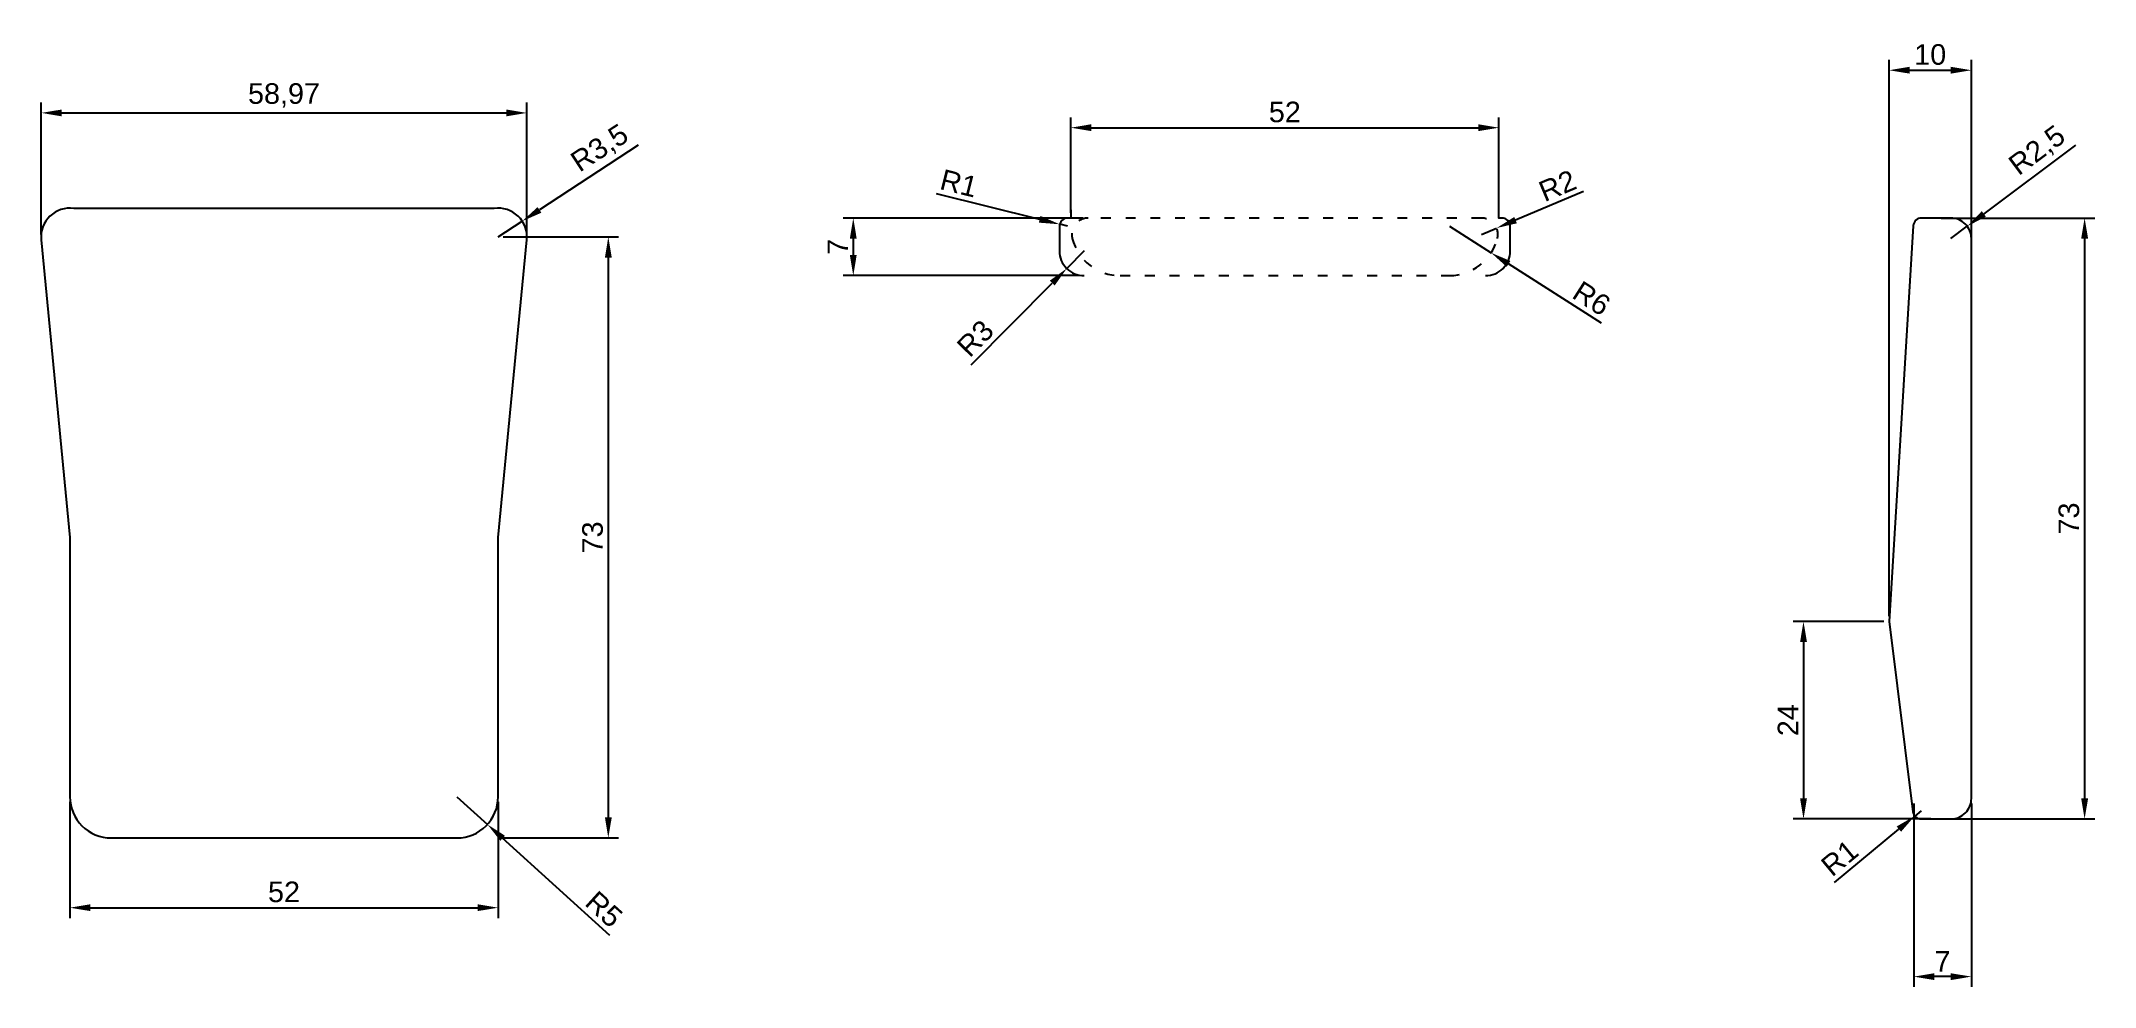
# Model space of a CAD drawing. Header units: millimetres. Extents: x 273 to 522, y 251 to 366.
import ezdxf

# ---------------------------------------------------------------- set-up
doc = ezdxf.new("R2010")
doc.units = ezdxf.units.MM
doc.linetypes.add('ACAD_ISO03W100', pattern=[30, 12, -18])
for name, color, linetype in [('cotări', 5, 'Continuous'), ('spătar față', 1, 'Continuous'), ('spătar lateral', 6, 'Continuous'), ('spătar sus', 4, 'ACAD_ISO03W100'), ('spătar sus2', 4, 'Continuous')]:
    doc.layers.add(name, color=color, linetype=linetype)
doc.styles.get("Standard").update_dxf_attribs({"font": 'arial.ttf'})
doc.dimstyles.new('ISO-25', dxfattribs={"dimtxt": 2.5, "dimasz": 2.5, "dimexe": 1.25, "dimexo": 0.625, "dimtad": 1, "dimtxsty": 'Standard', "dimcen": 2.5, "dimadec": 0, "dimazin": 0, "dimtfac": 1, "dimtmove": 0, "dimatfit": 3, "dimfxl": 1, "dimarcsym": 0})

# ---------------------------------------------------------------- blocks, each defined once
blk = doc.blocks.new('*D19')
at = {"layer": 'cotări', "color": 0, "lineweight": -2, "transparency": 16777216}
for p, q in [((276.4, 273.68), (276.4, 259.57)), ((328.4, 273.68), (328.4, 259.57)), ((278.9, 260.82), (325.9, 260.82))]:
    blk.add_line(p, q, dxfattribs=at)
at = {"layer": 'cotări', "color": 0, "transparency": 16777216}
for points in [[(278.9, 261.24), (278.9, 260.41), (276.4, 260.82)], [(325.9, 261.24), (325.9, 260.41), (328.4, 260.82)]]:
    blk.add_solid(points, dxfattribs=at)
at = {"layer": 'Defpoints', "color": 0, "transparency": 16777216}
for p in [(276.4, 274.3), (328.4, 274.3), (328.4, 260.82)]:
    blk.add_point(p, dxfattribs=at)
at = {"layer": 'cotări', "color": 0, "transparency": 16777216, "insert": (302.4, 262.73), "char_height": 2.5, "attachment_point": 5}
blk.add_mtext('52', dxfattribs=at)
blk = doc.blocks.new('*D20')
at = {"layer": 'cotări', "color": 0, "lineweight": -2, "transparency": 16777216}
for p, q in [((329.03, 342.3), (343.03, 342.3)), ((341.78, 339.8), (341.78, 271.8)), ((329.03, 269.3), (343.03, 269.3))]:
    blk.add_line(p, q, dxfattribs=at)
at = {"layer": 'cotări', "color": 0, "transparency": 16777216}
for points in [[(341.37, 339.8), (342.2, 339.8), (341.78, 342.3)], [(341.37, 271.8), (342.2, 271.8), (341.78, 269.3)]]:
    blk.add_solid(points, dxfattribs=at)
at = {"layer": 'Defpoints', "color": 0, "transparency": 16777216}
for p in [(328.4, 342.3), (328.4, 269.3), (341.78, 269.3)]:
    blk.add_point(p, dxfattribs=at)
at = {"layer": 'cotări', "color": 0, "transparency": 16777216, "insert": (339.88, 305.8), "char_height": 2.5, "attachment_point": 5, "rotation": 90}
blk.add_mtext('73', dxfattribs=at)
blk = doc.blocks.new('*D21')
at = {"layer": 'cotări', "color": 0, "lineweight": -2, "transparency": 16777216}
for p, q in [((345.42, 353.43), (333.42, 345.59)), ((328.4, 342.3), (331.33, 344.22))]:
    blk.add_line(p, q, dxfattribs=at)
at = {"layer": 'cotări', "color": 0, "transparency": 16777216}
blk.add_solid([(333.2, 345.93), (333.65, 345.24), (331.33, 344.22)], dxfattribs=at)
at = {"layer": 'Defpoints', "color": 0, "transparency": 16777216}
for p in [(331.33, 344.22), (328.4, 342.3)]:
    blk.add_point(p, dxfattribs=at)
at = {"layer": 'cotări', "color": 0, "transparency": 16777216, "insert": (340.82, 352.96), "char_height": 2.5, "attachment_point": 5, "rotation": 33.1876}
blk.add_mtext('R3,5', dxfattribs=at)
blk = doc.blocks.new('*D22')
at = {"layer": 'cotări', "color": 0, "lineweight": -2, "transparency": 16777216}
for p, q in [((323.4, 274.3), (327.1, 270.94)), ((341.95, 257.45), (328.95, 269.26))]:
    blk.add_line(p, q, dxfattribs=at)
at = {"layer": 'cotări', "color": 0, "transparency": 16777216}
blk.add_solid([(329.23, 269.57), (328.67, 268.95), (327.1, 270.94)], dxfattribs=at)
at = {"layer": 'Defpoints', "color": 0, "transparency": 16777216}
for p in [(323.4, 274.3), (327.1, 270.94)]:
    blk.add_point(p, dxfattribs=at)
at = {"layer": 'cotări', "color": 0, "transparency": 16777216, "insert": (341.26, 260.63), "char_height": 2.5, "attachment_point": 5, "rotation": 317.7338}
blk.add_mtext('R5', dxfattribs=at)
blk = doc.blocks.new('*D23')
at = {"layer": 'cotări', "color": 0, "lineweight": -2, "transparency": 16777216}
for p, q in [((397.93, 345.23), (397.93, 356.82)), ((449.93, 345.23), (449.93, 356.82)), ((400.43, 355.57), (447.43, 355.57))]:
    blk.add_line(p, q, dxfattribs=at)
at = {"layer": 'cotări', "color": 0, "transparency": 16777216}
for points in [[(400.43, 355.99), (400.43, 355.16), (397.93, 355.57)], [(447.43, 355.99), (447.43, 355.16), (449.93, 355.57)]]:
    blk.add_solid(points, dxfattribs=at)
at = {"layer": 'Defpoints', "color": 0, "transparency": 16777216}
for p in [(449.93, 355.57), (397.93, 344.6), (449.93, 344.6)]:
    blk.add_point(p, dxfattribs=at)
at = {"layer": 'cotări', "color": 0, "transparency": 16777216, "insert": (423.93, 357.47), "char_height": 2.5, "attachment_point": 5}
blk.add_mtext('52', dxfattribs=at)
blk = doc.blocks.new('*D24')
at = {"layer": 'cotări', "color": 0, "lineweight": -2, "transparency": 16777216}
for p, q in [((443.93, 343.6), (448.99, 340.37)), ((462.39, 331.81), (451.09, 339.03))]:
    blk.add_line(p, q, dxfattribs=at)
at = {"layer": 'cotări', "color": 0, "transparency": 16777216}
blk.add_solid([(451.32, 339.38), (450.87, 338.67), (448.99, 340.37)], dxfattribs=at)
at = {"layer": 'Defpoints', "color": 0, "transparency": 16777216}
for p in [(443.93, 343.6), (448.99, 340.37)]:
    blk.add_point(p, dxfattribs=at)
at = {"layer": 'cotări', "color": 0, "transparency": 16777216, "insert": (461.19, 334.83), "char_height": 2.5, "attachment_point": 5, "rotation": 327.4281}
blk.add_mtext('R6', dxfattribs=at)
blk = doc.blocks.new('*D25')
at = {"layer": 'cotări', "color": 0, "lineweight": -2, "transparency": 16777216}
for p, q in [((460.19, 347.81), (451.95, 344.35)), ((447.8, 342.6), (449.65, 343.38))]:
    blk.add_line(p, q, dxfattribs=at)
at = {"layer": 'cotări', "color": 0, "transparency": 16777216}
blk.add_solid([(451.79, 344.73), (452.11, 343.96), (449.65, 343.38)], dxfattribs=at)
at = {"layer": 'Defpoints', "color": 0, "transparency": 16777216}
for p in [(447.8, 342.6), (449.65, 343.38)]:
    blk.add_point(p, dxfattribs=at)
at = {"layer": 'cotări', "color": 0, "transparency": 16777216, "insert": (457.04, 348.53), "char_height": 2.5, "attachment_point": 5, "rotation": 22.8286}
blk.add_mtext('R2', dxfattribs=at)
blk = doc.blocks.new('*D26')
at = {"layer": 'cotări', "color": 0, "lineweight": -2, "transparency": 16777216}
for p, q in [((399.56, 340.6), (397.45, 338.47)), ((385.84, 326.77), (395.69, 336.7))]:
    blk.add_line(p, q, dxfattribs=at)
at = {"layer": 'cotări', "color": 0, "transparency": 16777216}
blk.add_solid([(395.39, 336.99), (395.98, 336.4), (397.45, 338.47)], dxfattribs=at)
at = {"layer": 'Defpoints', "color": 0, "transparency": 16777216}
for p in [(399.56, 340.6), (397.45, 338.47)]:
    blk.add_point(p, dxfattribs=at)
at = {"layer": 'cotări', "color": 0, "transparency": 16777216, "insert": (386.35, 329.98), "char_height": 2.5, "attachment_point": 5, "rotation": 45.2333}
blk.add_mtext('R3', dxfattribs=at)
blk = doc.blocks.new('*D27')
at = {"layer": 'cotări', "color": 0, "lineweight": -2, "transparency": 16777216}
for p, q in [((381.58, 347.57), (394.16, 344.45)), ((397.56, 343.6), (396.59, 343.84))]:
    blk.add_line(p, q, dxfattribs=at)
at = {"layer": 'cotări', "color": 0, "transparency": 16777216}
blk.add_solid([(394.26, 344.85), (394.06, 344.04), (396.59, 343.84)], dxfattribs=at)
at = {"layer": 'Defpoints', "color": 0, "transparency": 16777216}
for p in [(396.59, 343.84), (397.56, 343.6)]:
    blk.add_point(p, dxfattribs=at)
at = {"layer": 'cotări', "color": 0, "transparency": 16777216, "insert": (384.36, 348.82), "char_height": 2.5, "attachment_point": 5, "rotation": 346.0417}
blk.add_mtext('R1', dxfattribs=at)
blk = doc.blocks.new('*D28')
at = {"layer": 'cotări', "color": 0, "lineweight": -2, "transparency": 16777216}
for p, q in [((399.43, 344.6), (370.28, 344.6)), ((371.53, 342.1), (371.53, 340.1)), ((398.93, 337.6), (370.28, 337.6))]:
    blk.add_line(p, q, dxfattribs=at)
at = {"layer": 'cotări', "color": 0, "transparency": 16777216}
for points in [[(371.11, 342.1), (371.94, 342.1), (371.53, 344.6)], [(371.11, 340.1), (371.94, 340.1), (371.53, 337.6)]]:
    blk.add_solid(points, dxfattribs=at)
at = {"layer": 'Defpoints', "color": 0, "transparency": 16777216}
for p in [(400.06, 344.6), (371.53, 337.6), (399.56, 337.6)]:
    blk.add_point(p, dxfattribs=at)
at = {"layer": 'cotări', "color": 0, "transparency": 16777216, "insert": (369.65, 341.1), "char_height": 2.5, "attachment_point": 5, "rotation": 90}
blk.add_mtext('7', dxfattribs=at)
blk = doc.blocks.new('*D31')
at = {"layer": 'cotări', "color": 0, "lineweight": -2, "transparency": 16777216}
for p, q in [((503.65, 344.6), (522.3, 344.6)), ((521.05, 342.1), (521.05, 274.1)), ((503.62, 271.6), (522.3, 271.6))]:
    blk.add_line(p, q, dxfattribs=at)
at = {"layer": 'cotări', "color": 0, "transparency": 16777216}
for points in [[(520.63, 342.1), (521.47, 342.1), (521.05, 344.6)], [(520.63, 274.1), (521.47, 274.1), (521.05, 271.6)]]:
    blk.add_solid(points, dxfattribs=at)
at = {"layer": 'Defpoints', "color": 0, "transparency": 16777216}
for p in [(503.02, 344.6), (503, 271.6), (521.05, 271.6)]:
    blk.add_point(p, dxfattribs=at)
at = {"layer": 'cotări', "color": 0, "transparency": 16777216, "insert": (519.15, 308.1), "char_height": 2.5, "attachment_point": 5, "rotation": 90}
blk.add_mtext('73', dxfattribs=at)
blk = doc.blocks.new('*D29')
at = {"layer": 'cotări', "color": 0, "lineweight": -2, "transparency": 16777216}
for p, q in [((519.94, 353.45), (508.81, 345.1)), ((504.8, 342.1), (506.8, 343.6))]:
    blk.add_line(p, q, dxfattribs=at)
at = {"layer": 'cotări', "color": 0, "transparency": 16777216}
blk.add_solid([(508.56, 345.43), (509.06, 344.77), (506.8, 343.6)], dxfattribs=at)
at = {"layer": 'Defpoints', "color": 0, "transparency": 16777216}
for p in [(504.8, 342.1), (506.8, 343.6)]:
    blk.add_point(p, dxfattribs=at)
at = {"layer": 'cotări', "color": 0, "transparency": 16777216, "insert": (515.38, 352.69), "char_height": 2.5, "attachment_point": 5, "rotation": 36.8459}
blk.add_mtext('R2,5', dxfattribs=at)
blk = doc.blocks.new('*D32')
at = {"layer": 'cotări', "color": 0, "lineweight": -2, "transparency": 16777216}
for p, q in [((501.19, 272.6), (500.42, 271.96)), ((490.66, 263.88), (498.49, 270.37))]:
    blk.add_line(p, q, dxfattribs=at)
at = {"layer": 'cotări', "color": 0, "transparency": 16777216}
blk.add_solid([(498.23, 270.69), (498.76, 270.05), (500.42, 271.96)], dxfattribs=at)
at = {"layer": 'Defpoints', "color": 0, "transparency": 16777216}
for p in [(500.42, 271.96), (501.19, 272.6)]:
    blk.add_point(p, dxfattribs=at)
at = {"layer": 'cotări', "color": 0, "transparency": 16777216, "insert": (491.3, 266.86), "char_height": 2.5, "attachment_point": 5, "rotation": 39.62}
blk.add_mtext('R1', dxfattribs=at)
blk = doc.blocks.new('*D30')
at = {"layer": 'cotări', "color": 0, "lineweight": -2, "transparency": 16777216}
for p, q in [((500.3, 273.48), (500.3, 251.2)), ((507.3, 273.48), (507.3, 251.2)), ((504.8, 252.45), (502.8, 252.45))]:
    blk.add_line(p, q, dxfattribs=at)
at = {"layer": 'cotări', "color": 0, "transparency": 16777216}
for points in [[(502.8, 252.86), (502.8, 252.03), (500.3, 252.45)], [(504.8, 252.86), (504.8, 252.03), (507.3, 252.45)]]:
    blk.add_solid(points, dxfattribs=at)
at = {"layer": 'Defpoints', "color": 0, "transparency": 16777216}
for p in [(500.3, 274.1), (507.3, 274.1), (500.3, 252.45)]:
    blk.add_point(p, dxfattribs=at)
at = {"layer": 'cotări', "color": 0, "transparency": 16777216, "insert": (503.8, 254.32), "char_height": 2.5, "attachment_point": 5}
blk.add_mtext('7', dxfattribs=at)
blk = doc.blocks.new('*D33')
at = {"layer": 'cotări', "color": 0, "lineweight": -2, "transparency": 16777216}
for p, q in [((272.92, 342.59), (272.92, 358.62)), ((275.42, 357.37), (329.39, 357.37)), ((331.89, 342.59), (331.89, 358.62))]:
    blk.add_line(p, q, dxfattribs=at)
at = {"layer": 'cotări', "color": 0, "transparency": 16777216}
for points in [[(275.42, 357.78), (275.42, 356.95), (272.92, 357.37)], [(329.39, 357.78), (329.39, 356.95), (331.89, 357.37)]]:
    blk.add_solid(points, dxfattribs=at)
at = {"layer": 'Defpoints', "color": 0, "transparency": 16777216}
for p in [(331.89, 357.37), (272.92, 341.97), (331.89, 341.97)]:
    blk.add_point(p, dxfattribs=at)
at = {"layer": 'cotări', "color": 0, "transparency": 16777216, "insert": (302.4, 359.49), "char_height": 2.5, "attachment_point": 5}
blk.add_mtext('58,97', dxfattribs=at)
blk = doc.blocks.new('*D34')
at = {"layer": 'cotări', "color": 0, "lineweight": -2, "transparency": 16777216}
for p, q in [((497.3, 296.23), (497.3, 363.8)), ((499.8, 362.55), (504.8, 362.55)), ((507.3, 296.23), (507.3, 363.8))]:
    blk.add_line(p, q, dxfattribs=at)
at = {"layer": 'cotări', "color": 0, "transparency": 16777216}
for points in [[(499.8, 362.97), (499.8, 362.14), (497.3, 362.55)], [(504.8, 362.97), (504.8, 362.14), (507.3, 362.55)]]:
    blk.add_solid(points, dxfattribs=at)
at = {"layer": 'Defpoints', "color": 0, "transparency": 16777216}
for p in [(507.3, 362.55), (497.3, 295.6), (507.3, 295.6)]:
    blk.add_point(p, dxfattribs=at)
at = {"layer": 'cotări', "color": 0, "transparency": 16777216, "insert": (502.3, 364.45), "char_height": 2.5, "attachment_point": 5}
blk.add_mtext('10', dxfattribs=at)
blk = doc.blocks.new('*D35')
at = {"layer": 'cotări', "color": 0, "lineweight": -2, "transparency": 16777216}
for p, q in [((496.68, 295.6), (485.66, 295.6)), ((486.91, 293.1), (486.91, 274.1)), ((502.37, 271.6), (485.66, 271.6))]:
    blk.add_line(p, q, dxfattribs=at)
at = {"layer": 'cotări', "color": 0, "transparency": 16777216}
for points in [[(486.5, 293.1), (487.33, 293.1), (486.91, 295.6)], [(486.5, 274.1), (487.33, 274.1), (486.91, 271.6)]]:
    blk.add_solid(points, dxfattribs=at)
at = {"layer": 'Defpoints', "color": 0, "transparency": 16777216}
for p in [(497.3, 295.6), (486.91, 271.6), (503, 271.6)]:
    blk.add_point(p, dxfattribs=at)
at = {"layer": 'cotări', "color": 0, "transparency": 16777216, "insert": (485.03, 283.6), "char_height": 2.5, "attachment_point": 5, "rotation": 90}
blk.add_mtext('24', dxfattribs=at)

msp = doc.modelspace()

# ---------------------------------------------------------------- linework, layer by layer
at = {"layer": 'spătar față'}
msp.add_lwpolyline([(327.931, 345.769), (276.874, 345.769, 0.4836286), (272.919, 341.965), (276.402, 305.801), (276.402, 274.301, 0.4142136), (281.402, 269.301), (323.402, 269.301, 0.4142136), (328.402, 274.301), (328.402, 305.801), (331.886, 341.965, 0.4836286)], format="xyb", close=True, dxfattribs=at)
at = {"layer": 'spătar lateral'}
msp.add_lwpolyline([(504.804, 344.601), (501.245, 344.601, 0.396415), (500.247, 343.662), (497.304, 295.601), (500.195, 272.477, 0.3782425), (501.187, 271.601), (504.804, 271.601, 0.4142136), (507.304, 274.101), (507.304, 342.101, 0.4142136)], format="xyb", close=True, dxfattribs=at)
at = {"layer": 'spătar sus', "ltscale": 0.1}
msp.add_lwpolyline([(449.741, 342.101, 0.4903144), (447.804, 344.601), (400.058, 344.601, 0.4903144), (398.122, 342.101, 0.3419987), (403.931, 337.601), (443.931, 337.601, 0.3419987)], format="xyb", close=True, dxfattribs=at)
at = {"layer": 'spătar sus2'}
for points in [[(397.931, 345.601), (397.931, 344.601), (397.558, 344.601, 0.4142136), (396.558, 343.601), (396.558, 340.601, 0.4142136), (399.558, 337.601)], [(448.304, 337.601, 0.4142136), (451.304, 340.601), (451.304, 343.601, 0.4142136), (450.304, 344.601), (449.931, 344.601), (449.931, 345.601)]]:
    msp.add_lwpolyline(points, format="xyb", dxfattribs=at)

# ---------------------------------------------------------------- dimensions: what is measured, and where the dimension line sits
at = {"layer": 'cotări'}
for base, p1, p2, picture, middle in [((507.304, 362.553), (497.304, 295.601), (507.304, 295.601), '*D34', (502.304, 364.455)), ((331.886, 357.367), (272.919, 341.965), (331.886, 341.965), '*D33', (302.402, 359.494)), ((449.931, 355.572), (397.931, 344.601), (449.931, 344.601), '*D23', (423.931, 357.473)), ((328.402, 260.824), (276.402, 274.301), (328.402, 274.301), '*D19', (302.402, 262.726)), ((500.304, 252.447), (507.304, 274.101), (500.304, 274.101), '*D30', (503.804, 254.322))]:
    dim = msp.add_linear_dim(base=base, p1=p1, p2=p2, dimstyle='ISO-25', dxfattribs=at)
    dim.commit()
    dim.dimension.update_dxf_attribs({"geometry": picture, "text_midpoint": middle})
for center, mpoint, picture, middle in [((328.402, 342.301), (331.332, 344.217), '*D21', (341.983, 351.184)), ((504.804, 342.101), (506.805, 343.6), '*D29', (516.659, 350.984)), ((397.558, 343.601), (396.588, 343.842), '*D27', (383.905, 346.995)), ((447.804, 342.601), (449.648, 343.377), '*D25', (457.768, 346.795)), ((443.931, 343.601), (448.988, 340.371), '*D24', (460.163, 333.231)), ((399.558, 340.601), (397.446, 338.471), '*D26', (387.698, 328.644)), ((323.402, 274.301), (327.103, 270.938), '*D22', (339.986, 259.229)), ((501.187, 272.601), (500.417, 271.963), '*D32', (492.503, 265.412))]:
    dim = msp.add_radius_dim(center=center, mpoint=mpoint, dimstyle='ISO-25', dxfattribs=at)
    dim.commit()
    dim.dimension.update_dxf_attribs({"geometry": picture, "text_midpoint": middle, "dimtype": 164})
for base, p1, p2, picture, middle in [((371.528, 337.601), (400.058, 344.601), (399.558, 337.601), '*D28', (369.653, 341.101)), ((521.05, 271.601), (503.025, 344.601), (502.996, 271.601), '*D31', (519.148, 308.101)), ((341.783, 269.301), (328.402, 342.301), (328.402, 269.301), '*D20', (339.881, 305.801)), ((486.914, 271.601), (497.304, 295.601), (502.996, 271.601), '*D35', (485.034, 283.601))]:
    dim = msp.add_linear_dim(base=base, p1=p1, p2=p2, angle=90, dimstyle='ISO-25', dxfattribs=at)
    dim.commit()
    dim.dimension.update_dxf_attribs({"geometry": picture, "text_midpoint": middle})

doc.saveas('drawing.dxf')
